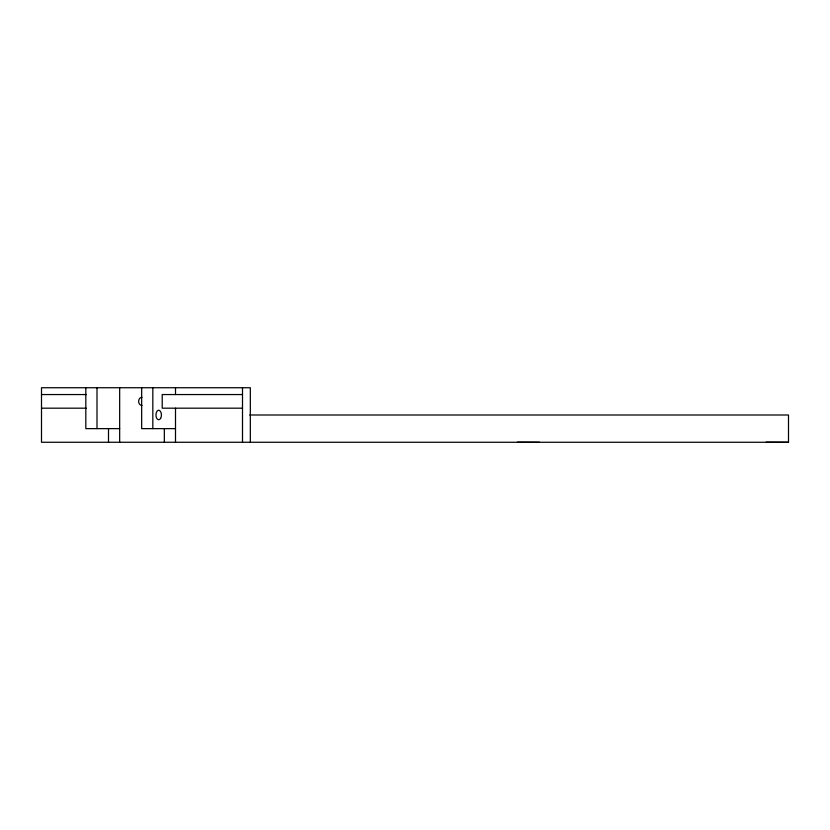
<?xml version="1.0" encoding="UTF-8"?>
<svg xmlns="http://www.w3.org/2000/svg" width="830" height="830" viewBox="0 0 830 830"><rect width="100%" height="100%" fill="white"/><g stroke="black" fill="none" stroke-linecap="round" stroke-linejoin="round"><path stroke-width="1.25" d="M41.5 394.551L86.258 394.551M242.505 394.551L162.213 394.551L162.213 408.184L242.505 408.184M41.5 408.184L86.258 408.184M249.695 415L788.5 415L788.5 442.266L41.5 442.266L41.5 387.735L250.328 387.735L250.328 442.266M119.665 428.633L85.822 428.633L85.822 387.735M175.504 428.633L141.66 428.633L141.66 387.735M766.163 442.172L788.5 442.266M517.412 442.172L539.49 442.266M242.505 387.735L242.505 442.266M175.504 387.735L175.504 394.551M175.504 408.184L175.504 442.266M164.34 428.633L164.34 442.266M152.824 387.735L152.824 428.633M119.665 387.735L119.665 442.266M108.502 428.633L108.502 442.266M96.996 387.735L96.996 428.633M142.003 405.455A4.088 3.351 -90 0 1 138.651 401.367A4.088 3.351 -90 0 1 142.003 397.28M160.626 418.372A4.772 2.739 -90 0 0 159.401 410.394A4.772 2.739 -90 0 0 156.05 416.235A4.772 2.739 -90 0 0 160.626 418.372"/></g></svg>
